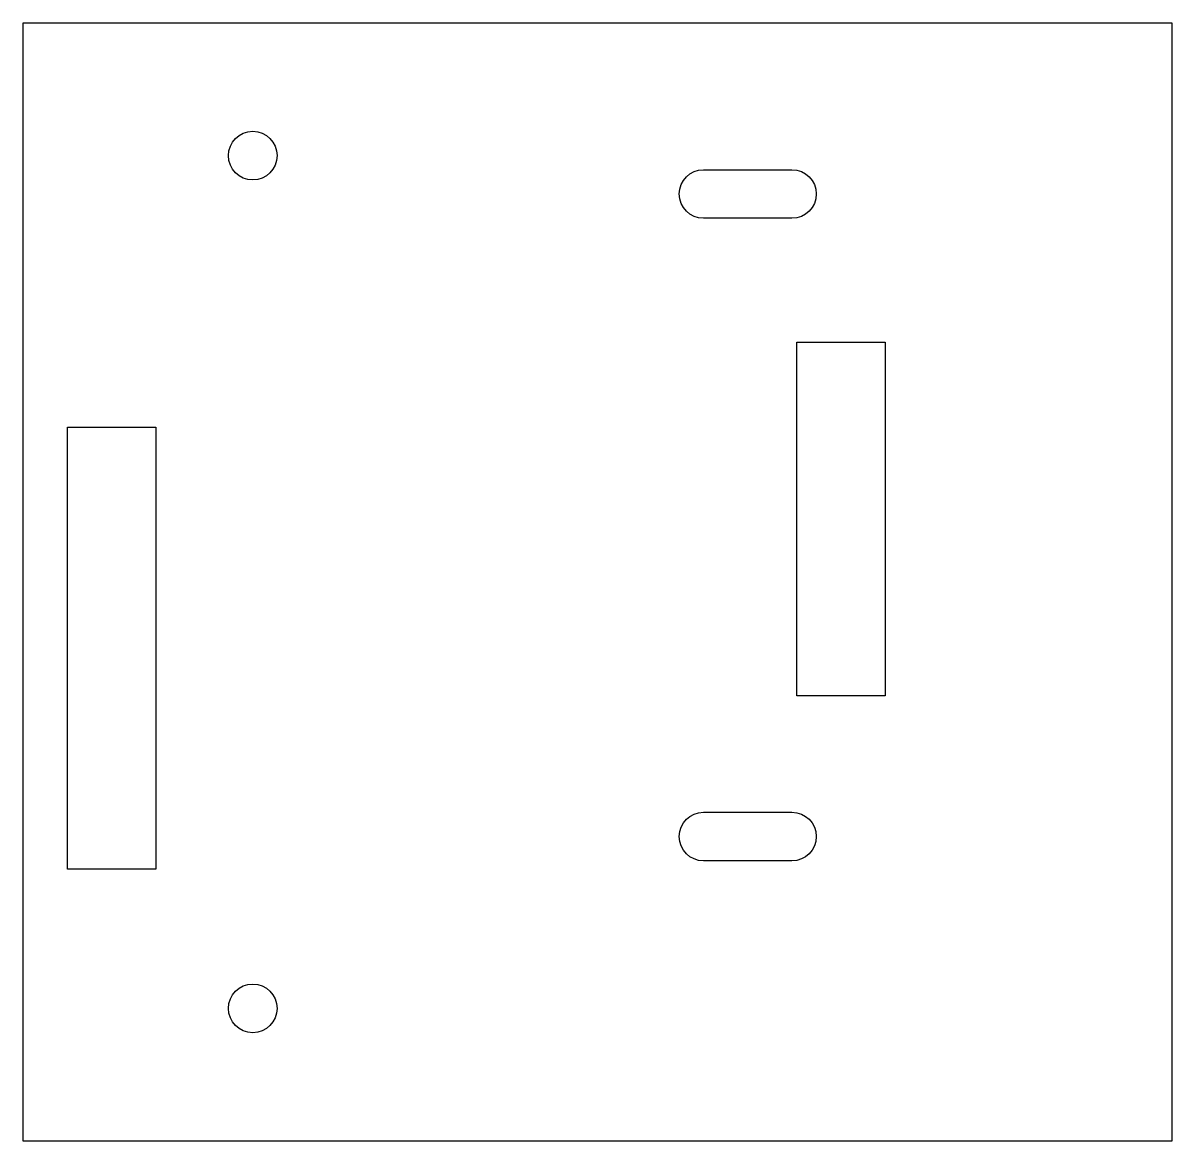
# Model space of a CAD drawing. Header units: millimetres. Extents: x -14 to 116, y -49 to 77.
import ezdxf

# ---------------------------------------------------------------- set-up
doc = ezdxf.new("R2010")
doc.units = ezdxf.units.MM
doc.layers.get('0').update_dxf_attribs({"linetype": 'CONTINUOUS'})

msp = doc.modelspace()

# ---------------------------------------------------------------- linework, layer by layer
for points in [[(-13.5, -49.48), (116.5, -49.48), (116.5, 76.98), (-13.5, 76.98)], [(84.04, 0.87), (74.04, 0.87), (74.04, 40.87), (84.04, 40.87)], [(-8.46, 31.26), (1.54, 31.26), (1.54, -18.74), (-8.46, -18.74)]]:
    msp.add_lwpolyline(points, close=True)
for points in [[(73.5, 54.89), (63.5, 54.89, -1), (63.5, 60.39), (73.5, 60.39, -1)], [(63.5, -12.29), (73.5, -12.29, -1), (73.5, -17.79), (63.5, -17.79, -1)]]:
    msp.add_lwpolyline(points, format="xyb", close=True)
for centre in [(12.5, 61.98), (12.5, -34.48)]:
    msp.add_circle(centre, 2.75)

doc.saveas('drawing.dxf')
